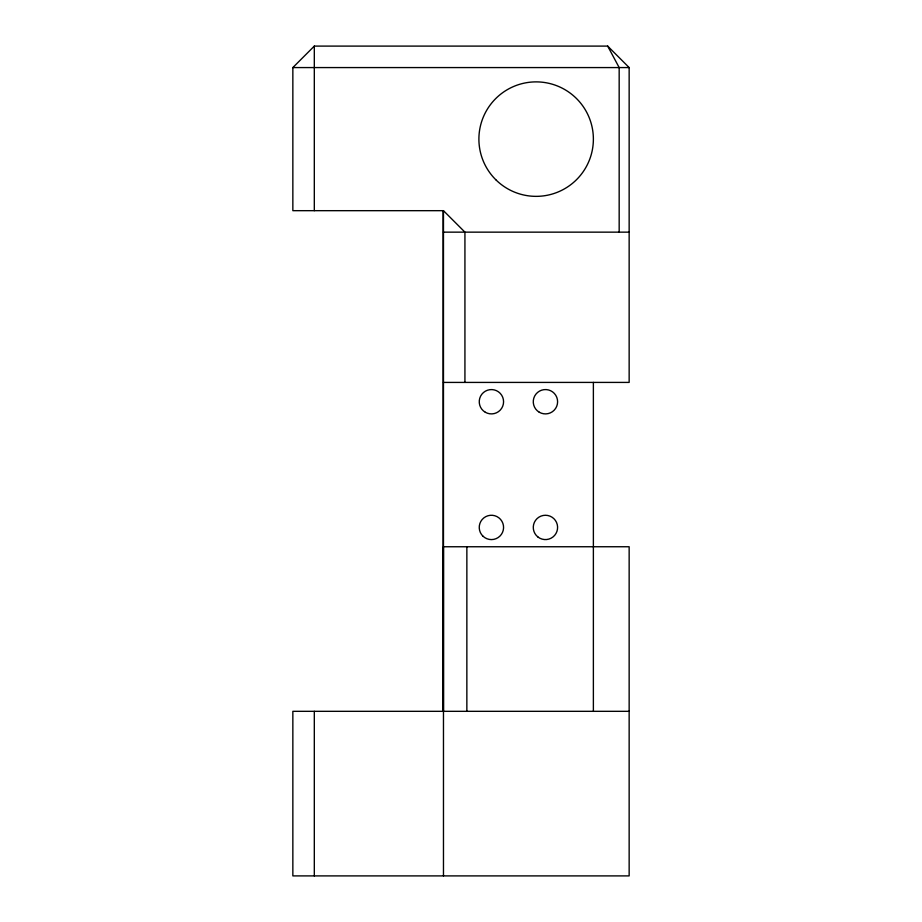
<?xml version="1.0" encoding="UTF-8"?>
<svg xmlns="http://www.w3.org/2000/svg" width="922" height="922" viewBox="0 0 922 922"><rect width="100%" height="100%" fill="white"/><g stroke="black" fill="none" stroke-linecap="round" stroke-linejoin="round"><path stroke-width="1.38" d="M443.459 711.323L443.47 546.758L629.15 546.746L629.15 875.9L292.85 875.9L292.85 711.323L629.15 711.323M466.855 711.311L466.866 546.746M464.93 382.411L464.93 232.148L443.47 210.677L292.85 210.677L292.85 67.571L314.31 46.1L607.69 46.1L629.15 67.571L629.15 382.411L443.47 382.423M292.85 67.571L629.15 67.571M443.47 232.148L629.15 232.148M607.69 46.1L619.169 67.571L619.169 232.148M593.376 382.411L593.376 711.323M443.47 210.677L443.47 875.9M443.113 210.677L443.113 711.323M314.31 46.1L314.31 210.677M314.31 711.323L314.31 875.9M496.29 180.216A57.245 57.245 0 0 0 591.647 153.087A57.245 57.245 0 0 0 520.469 84.063A57.245 57.245 0 0 0 496.29 180.216M485.329 412.272A12.159 12.159 0 0 0 503.573 401.738A12.159 12.159 0 0 0 485.329 391.205A12.159 12.159 0 0 0 485.329 412.272M483.082 536.293A12.159 12.159 0 0 0 503.251 530.208A12.159 12.159 0 0 0 487.888 515.778A12.159 12.159 0 0 0 483.082 536.293M539.243 412.203A12.159 12.159 0 0 0 557.603 401.865A12.159 12.159 0 0 0 539.462 391.135A12.159 12.159 0 0 0 539.243 412.203M537.918 536.984A12.159 12.159 0 0 0 557.476 529.159A12.159 12.159 0 0 0 540.914 516.136A12.159 12.159 0 0 0 537.918 536.984"/></g></svg>
